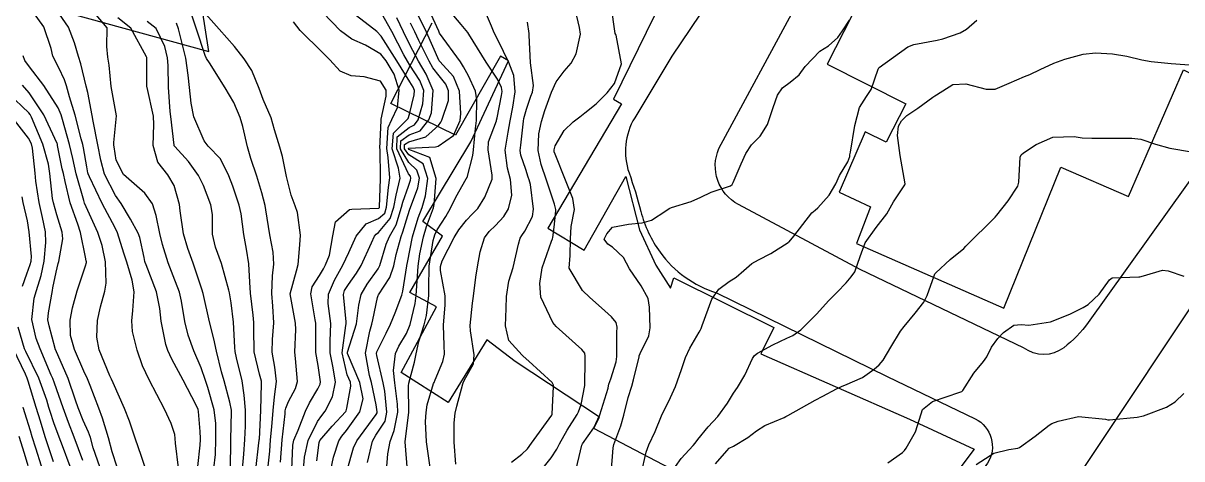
# Model space of a CAD drawing. Header units: metres. Extents: x 318500 to 325275, y 7408834 to 7428799.
# Drawn here: x 323274.7 to 323353.9, y 7418485.3 to 7418515.1 of the extents above; entities that cross this region are included whole.
import ezdxf

# ---------------------------------------------------------------- set-up
doc = ezdxf.new("R2010")
doc.units = ezdxf.units.M
doc.header["$MEASUREMENT"] = 0
for name, color, linetype in [('Curvas de Nivel 1m', 11, 'Continuous'), ('Curvas de Nivel 5m', 15, 'Continuous'), ('Edificações', 30, 'Continuous'), ('Vias Primárias', 230, 'Continuous')]:
    doc.layers.add(name, color=color, linetype=linetype)

msp = doc.modelspace()

# ---------------------------------------------------------------- linework, layer by layer
at = {"layer": 'Curvas de Nivel 1m', "flags": 128}
for points, elevation in [([(323302.558, 7418484.689), (323302.291, 7418486.448), (323302.241, 7418487.846), (323302.272, 7418488.449), (323302.339, 7418488.967), (323302.789, 7418490.441), (323302.816, 7418490.506), (323302.884, 7418490.683), (323303.405, 7418491.93), (323303.529, 7418492.431), (323303.515, 7418493.03), (323303.451, 7418494.432), (323303.569, 7418495.812), (323303.568, 7418496.431), (323303.26, 7418498.161), (323303.249, 7418498.436), (323303.37, 7418498.81), (323304.189, 7418500.422), (323304.51, 7418500.926), (323305.028, 7418501.589), (323305.428, 7418502.012), (323305.797, 7418502.402), (323306.286, 7418503.163), (323306.789, 7418504.393), (323306.793, 7418504.672), (323306.504, 7418506.396), (323306.537, 7418506.957), (323307.073, 7418508.39), (323307.083, 7418508.428), (323307.123, 7418508.597), (323307.425, 7418510.106), (323307.465, 7418510.385), (323307.428, 7418510.661), (323307.158, 7418511.227), (323306.383, 7418512.398), (323305.198, 7418514.308), (323305.127, 7418514.411), (323304.661, 7418514.966), (323303.408, 7418516.437)], 761), ([(323304.304, 7418484.921), (323304.183, 7418486.42), (323304.183, 7418487.759), (323304.257, 7418488.419), (323304.379, 7418488.896), (323304.787, 7418490.411), (323304.809, 7418490.483), (323304.883, 7418490.631), (323305.516, 7418491.789), (323305.552, 7418492.404), (323305.301, 7418494.031), (323305.283, 7418494.406), (323305.443, 7418495.915), (323305.507, 7418496.405), (323305.673, 7418497.71), (323305.784, 7418498.402), (323305.962, 7418499.438), (323306.267, 7418500.397), (323306.591, 7418500.819), (323307.023, 7418501.232), (323307.575, 7418501.838), (323307.912, 7418502.377), (323308.131, 7418503.297), (323308.045, 7418504.375), (323307.844, 7418505.144), (323307.68, 7418506.381), (323307.875, 7418507.612), (323308.027, 7418508.376), (323308.198, 7418509.31), (323308.359, 7418510.372), (323308.261, 7418511.474), (323307.93, 7418512.379), (323307.192, 7418513.865), (323306.919, 7418514.393), (323306.74, 7418514.862), (323306.083, 7418516.401)], 762), ([(323286.68, 7418484.774), (323286.824, 7418486.224), (323286.859, 7418486.62), (323286.861, 7418486.65), (323286.86, 7418486.68), (323286.835, 7418487.164), (323286.725, 7418488.528), (323286.698, 7418488.652), (323286.558, 7418488.95), (323285.66, 7418490.668), (323284.901, 7418492.102), (323284.624, 7418492.683), (323284.493, 7418493.105), (323284.173, 7418494.688), (323284.078, 7418495.554), (323283.857, 7418496.691), (323283.133, 7418498.553), (323283.07, 7418498.699), (323283.052, 7418498.761), (323282.993, 7418499.039), (323282.715, 7418500.421), (323282.604, 7418500.714), (323282.069, 7418501.675), (323281.44, 7418502.726), (323281.048, 7418503.286), (323280.291, 7418504.742), (323280.032, 7418505.698), (323279.832, 7418506.749), (323279.51, 7418508.358), (323279.444, 7418508.755), (323279.143, 7418510.313), (323279.049, 7418510.762), (323278.679, 7418512.281), (323278.524, 7418512.77), (323278.237, 7418513.722), (323277.829, 7418514.781), (323277.213, 7418515.666)], 746), ([(323287.764, 7418484.636), (323287.875, 7418485.573), (323287.904, 7418486.634), (323287.907, 7418487.701), (323287.795, 7418488.636), (323287.357, 7418490.158), (323287.197, 7418490.645), (323286.893, 7418491.5), (323286.405, 7418492.658), (323286.002, 7418493.745), (323285.775, 7418494.667), (323285.559, 7418496.063), (323285.414, 7418496.673), (323284.977, 7418497.798), (323284.632, 7418498.684), (323284.25, 7418499.935), (323284.07, 7418500.694), (323283.815, 7418501.911), (323283.573, 7418502.702), (323283.051, 7418503.438), (323281.58, 7418504.725), (323281.08, 7418505.692), (323280.959, 7418506.602), (323280.935, 7418506.732), (323280.921, 7418506.904), (323281.12, 7418508.73), (323280.736, 7418510.736), (323280.604, 7418512.178), (323280.516, 7418512.74), (323280.448, 7418513.474), (323280.465, 7418514.741), (323279.222, 7418516.223)], 747), ([(323291.458, 7418484.59), (323291.584, 7418485.823), (323291.648, 7418486.588), (323291.734, 7418487.481), (323291.813, 7418488.586), (323291.918, 7418489.53), (323292.047, 7418490.582), (323291.928, 7418491.551), (323291.747, 7418492.587), (323291.782, 7418493.45), (323291.87, 7418494.586), (323291.803, 7418495.731), (323291.723, 7418496.589), (323291.775, 7418497.791), (323291.865, 7418498.587), (323291.818, 7418499.408), (323291.581, 7418500.591), (323291.322, 7418502.31), (323291.273, 7418502.597), (323291.053, 7418503.459), (323290.698, 7418504.606), (323290.285, 7418505.815), (323290.057, 7418506.615), (323289.737, 7418507.995), (323289.566, 7418508.623), (323289.135, 7418509.635), (323288.53, 7418510.636), (323287.476, 7418512.338), (323287.266, 7418512.649), (323287.173, 7418512.847), (323286.573, 7418514.659), (323286.265, 7418515.613)], 751), ([(323292.327, 7418485.057), (323292.428, 7418486.576), (323292.629, 7418488.354), (323292.649, 7418488.573), (323292.675, 7418488.75), (323292.86, 7418489.213), (323293.337, 7418490.099), (323293.474, 7418490.564), (323293.336, 7418492.133), (323293.302, 7418492.566), (323293.365, 7418494.126), (323293.344, 7418494.566), (323292.975, 7418496.555), (323292.979, 7418496.57), (323293.416, 7418498.133), (323293.522, 7418498.565), (323293.649, 7418499.918), (323293.696, 7418500.563), (323293.482, 7418502.117), (323293.321, 7418502.567), (323293.051, 7418503.297), (323292.732, 7418504.575), (323292.451, 7418505.946), (323292.27, 7418506.582), (323291.921, 7418507.775), (323291.679, 7418508.592), (323291.139, 7418509.85), (323290.855, 7418510.604), (323290.372, 7418511.822), (323289.848, 7418512.62), (323289.182, 7418513.457), (323288.137, 7418514.641), (323287.215, 7418515.662)], 752), ([(323293.899, 7418484.554), (323293.968, 7418485.398), (323294.211, 7418486.549), (323294.843, 7418487.835), (323295.145, 7418488.239), (323295.375, 7418488.535), (323295.875, 7418489.524), (323296.076, 7418490.532), (323295.921, 7418491.508), (323295.705, 7418492.538), (323295.706, 7418493.326), (323295.753, 7418494.538), (323295.582, 7418495.909), (323295.609, 7418496.54), (323296.001, 7418497.508), (323296.582, 7418498.526), (323296.999, 7418499.383), (323297.488, 7418500.513), (323298.187, 7418501.338), (323299.028, 7418501.706), (323299.445, 7418502.075), (323299.57, 7418502.485), (323299.707, 7418503.836), (323299.786, 7418504.483), (323299.688, 7418505.88), (323299.581, 7418506.485), (323299.669, 7418507.927), (323299.921, 7418508.482), (323300.313, 7418509.297), (323300.436, 7418510.477), (323300.079, 7418511.562), (323299.542, 7418512.486), (323299.177, 7418512.936), (323298.135, 7418513.557), (323297.192, 7418513.964), (323296.422, 7418514.532), (323295.219, 7418515.796)], 754), ([(323295.755, 7418484.53), (323295.937, 7418485.405), (323296.298, 7418486.525), (323296.509, 7418486.847), (323296.837, 7418487.219), (323297.753, 7418488.506), (323297.975, 7418489.392), (323297.748, 7418490.507), (323296.909, 7418492.478), (323296.9, 7418492.52), (323296.911, 7418492.577), (323297.519, 7418494.511), (323297.666, 7418495.792), (323297.824, 7418496.507), (323298.249, 7418497.223), (323298.987, 7418498.277), (323299.069, 7418498.409), (323299.1, 7418498.489), (323299.538, 7418499.951), (323299.78, 7418500.482), (323300.216, 7418501.284), (323300.6, 7418502.474), (323300.684, 7418502.835), (323301.062, 7418503.917), (323301.212, 7418504.324), (323301.239, 7418504.467), (323301.197, 7418504.594), (323301.073, 7418504.767), (323300.265, 7418506.478), (323300.296, 7418507.284), (323301.112, 7418507.939), (323301.468, 7418508.111), (323301.735, 7418508.461), (323302.049, 7418509.544), (323302.107, 7418510.456), (323301.835, 7418511.138), (323301.167, 7418512.186), (323300.992, 7418512.472), (323300.747, 7418512.903), (323299.93, 7418514.483), (323299.219, 7418515.744)], 756), ([(323299.57, 7418484.478), (323299.654, 7418485.641), (323299.825, 7418486.48), (323300.088, 7418487.227), (323300.331, 7418488.475), (323300.318, 7418489.016), (323300.133, 7418490.477), (323300.054, 7418491.316), (323300.186, 7418492.477), (323300.407, 7418492.983), (323300.924, 7418493.854), (323301.181, 7418494.466), (323301.518, 7418495.895), (323301.595, 7418496.46), (323301.68, 7418497.759), (323301.721, 7418498.459), (323301.837, 7418499.296), (323302.083, 7418500.454), (323302.298, 7418501.174), (323302.767, 7418502.444), (323302.82, 7418502.667), (323302.971, 7418504.441), (323302.516, 7418505.88), (323301.09, 7418506.433), (323301.058, 7418506.47), (323301.059, 7418506.502), (323301.091, 7418506.52), (323302.92, 7418506.615), (323303.093, 7418506.645), (323304.142, 7418507.387), (323304.603, 7418508.418), (323304.656, 7418508.888), (323304.551, 7418510.419), (323304.154, 7418511.419), (323303.208, 7418512.439), (323303.171, 7418512.493), (323302.29, 7418514.454), (323301.367, 7418516.329)], 759), ([(323310.362, 7418484.782), (323310.816, 7418485.365), (323311.211, 7418485.939), (323311.4, 7418486.324), (323311.906, 7418487.258), (323312.588, 7418488.313), (323312.682, 7418488.492), (323312.867, 7418489.009), (323313.129, 7418490.306), (323313.149, 7418492.064), (323313.151, 7418492.306), (323313.117, 7418492.51), (323312.914, 7418492.751), (323311.156, 7418494.328), (323310.934, 7418494.598), (323310.118, 7418496.343), (323310.043, 7418497.275), (323310.202, 7418498.342), (323310.84, 7418500.164), (323310.909, 7418500.332), (323310.93, 7418500.413), (323311.022, 7418501.125), (323311.143, 7418502.225), (323311.14, 7418502.329), (323311.045, 7418502.689), (323310.509, 7418504.338), (323310.145, 7418505.408), (323309.941, 7418506.347), (323309.968, 7418507.486), (323310.149, 7418508.345), (323310.39, 7418509.082), (323310.845, 7418510.335), (323311.157, 7418511.05), (323311.707, 7418511.782), (323312.195, 7418512.32), (323312.525, 7418512.972), (323312.824, 7418514.314), (323312.766, 7418514.755), (323312.403, 7418516.318)], 764), ([(323288.898, 7418484.619), (323288.922, 7418486.525), (323288.925, 7418486.619), (323288.975, 7418488.492), (323288.967, 7418488.619), (323288.858, 7418489.167), (323288.47, 7418490.626), (323288.294, 7418491.224), (323287.939, 7418492.635), (323287.759, 7418493.482), (323287.472, 7418494.645), (323287.025, 7418496.583), (323287.013, 7418496.649), (323286.963, 7418496.821), (323286.36, 7418498.659), (323285.986, 7418499.651), (323285.685, 7418500.67), (323285.474, 7418502.233), (323285.413, 7418502.674), (323285.059, 7418503.97), (323284.61, 7418504.687), (323283.935, 7418505.553), (323283.615, 7418506.702), (323283.674, 7418508.139), (323283.633, 7418508.702), (323283.2, 7418510.659), (323283.194, 7418510.709), (323283.192, 7418510.751), (323283.177, 7418512.71), (323283.171, 7418512.754), (323282.101, 7418514.721), (323281.21, 7418515.411)], 748), ([(323289.733, 7418484.611), (323289.807, 7418485.618), (323289.88, 7418486.609), (323289.937, 7418487.511), (323289.937, 7418488.609), (323289.843, 7418489.633), (323289.7, 7418490.612), (323289.321, 7418492.198), (323289.227, 7418492.617), (323289.199, 7418492.904), (323289.11, 7418494.627), (323288.95, 7418495.954), (323288.826, 7418496.631), (323288.787, 7418496.808), (323288.289, 7418498.637), (323287.884, 7418499.759), (323287.673, 7418500.643), (323287.679, 7418501.995), (323287.568, 7418502.645), (323287.06, 7418503.956), (323286.708, 7418504.655), (323286.029, 7418505.615), (323285.089, 7418506.629), (323285.068, 7418506.659), (323285.059, 7418506.68), (323285.06, 7418506.711), (323284.827, 7418508.684), (323284.787, 7418509.023), (323284.659, 7418510.687), (323284.632, 7418512.155), (323284.593, 7418512.689), (323284.411, 7418513.462), (323283.828, 7418514.701), (323283.207, 7418515.17)], 749), ([(323293.096, 7418484.566), (323293.159, 7418486.231), (323293.238, 7418486.564), (323293.533, 7418487.256), (323294.034, 7418488.552), (323294.3, 7418489.107), (323294.873, 7418490.069), (323295.036, 7418490.389), (323295.058, 7418490.547), (323294.897, 7418491.669), (323294.74, 7418492.552), (323294.728, 7418492.735), (323294.732, 7418494.552), (323294.701, 7418494.785), (323294.393, 7418496.556), (323294.482, 7418497.04), (323294.979, 7418497.82), (323295.256, 7418498.276), (323295.391, 7418498.544), (323295.663, 7418499.206), (323295.896, 7418500.537), (323296.085, 7418501.473), (323297.037, 7418502.319), (323297.205, 7418502.35), (323299.039, 7418502.427), (323299.077, 7418502.452), (323299.086, 7418502.49), (323299.146, 7418504.412), (323299.151, 7418504.489), (323299.122, 7418506.458), (323299.12, 7418506.49), (323299.191, 7418508.417), (323299.198, 7418508.489), (323299.552, 7418510.078), (323299.543, 7418510.486), (323299.156, 7418511.105), (323298.039, 7418511.387), (323297.159, 7418511.459), (323296.403, 7418511.772), (323295.686, 7418512.542), (323295.178, 7418513.087), (323293.662, 7418514.565), (323293.209, 7418515.155)], 753), ([(323296.871, 7418484.519), (323297.306, 7418486.029), (323297.532, 7418486.509), (323298.848, 7418488.315), (323298.917, 7418488.421), (323298.929, 7418488.489), (323298.857, 7418488.985), (323298.543, 7418490.495), (323298.393, 7418490.992), (323298.125, 7418492.502), (323298.43, 7418494.002), (323298.572, 7418494.495), (323298.633, 7418494.796), (323298.958, 7418496.323), (323298.996, 7418496.453), (323299.015, 7418496.489), (323299.792, 7418497.668), (323300.062, 7418498.479), (323300.23, 7418499.245), (323300.565, 7418500.474), (323300.681, 7418500.807), (323301.032, 7418501.92), (323301.159, 7418502.348), (323301.207, 7418502.467), (323301.708, 7418503.812), (323301.816, 7418504.459), (323301.638, 7418505.024), (323301.081, 7418505.545), (323300.529, 7418506.476), (323300.55, 7418507.023), (323301.104, 7418507.42), (323301.856, 7418507.712), (323302.467, 7418508.45), (323302.636, 7418508.939), (323302.744, 7418510.446), (323302.287, 7418511.579), (323301.756, 7418512.461), (323301.186, 7418513.539), (323300.721, 7418514.475), (323300.265, 7418515.429)], 757), ([(323298.277, 7418485.029), (323298.608, 7418486.493), (323298.834, 7418486.901), (323299.471, 7418487.856), (323299.591, 7418488.483), (323299.446, 7418489.91), (323299.348, 7418490.485), (323298.908, 7418492.356), (323298.89, 7418492.49), (323298.911, 7418492.592), (323299.541, 7418493.867), (323299.848, 7418494.481), (323300.157, 7418495.262), (323300.603, 7418496.474), (323300.685, 7418496.752), (323300.949, 7418498.47), (323300.952, 7418498.509), (323300.992, 7418498.714), (323301.346, 7418500.465), (323301.73, 7418501.759), (323301.996, 7418502.456), (323302.241, 7418503.263), (323302.393, 7418504.45), (323302.075, 7418505.45), (323301.086, 7418506.066), (323300.793, 7418506.473), (323300.806, 7418506.761), (323301.097, 7418506.949), (323302.264, 7418507.292), (323303.114, 7418508.068), (323303.269, 7418508.287), (323303.357, 7418508.436), (323303.794, 7418509.776), (323303.805, 7418510.43), (323303.619, 7418510.897), (323303.16, 7418511.46), (323302.733, 7418512.014), (323302.477, 7418512.45), (323301.773, 7418513.88), (323301.499, 7418514.466), (323301.209, 7418515.068)], 758), ([(323308.118, 7418485.063), (323308.819, 7418485.612), (323309.203, 7418485.976), (323309.472, 7418486.35), (323310.859, 7418488.276), (323310.882, 7418488.308), (323310.888, 7418488.33), (323310.984, 7418490.224), (323310.973, 7418490.329), (323310.882, 7418490.493), (323309.301, 7418491.957), (323308.909, 7418492.304), (323308.842, 7418492.361), (323307.928, 7418493.382), (323307.71, 7418494.378), (323307.755, 7418495.571), (323307.775, 7418496.378), (323307.935, 7418497.417), (323308.227, 7418498.371), (323308.589, 7418499.95), (323308.71, 7418500.364), (323308.824, 7418500.552), (323309.017, 7418500.837), (323309.548, 7418501.837), (323309.621, 7418502.351), (323309.396, 7418504.025), (323309.309, 7418504.356), (323309.25, 7418504.535), (323309.077, 7418505.056), (323308.755, 7418506.034), (323308.709, 7418506.366), (323308.74, 7418506.721), (323308.918, 7418508.363), (323308.949, 7418508.536), (323309.132, 7418509.177), (323309.436, 7418510.066), (323309.541, 7418510.354), (323309.61, 7418510.809), (323309.408, 7418512.356), (323309.317, 7418514.239), (323309.312, 7418514.358), (323309.212, 7418515.135)], 763), ([(323314.926, 7418484.278), (323315.055, 7418486.048), (323315.109, 7418486.276), (323315.586, 7418487.532), (323315.792, 7418488.266), (323316.093, 7418489.482), (323316.327, 7418490.258), (323316.454, 7418490.689), (323316.824, 7418492.251), (323316.843, 7418492.319), (323316.914, 7418492.488), (323317.494, 7418493.682), (323317.587, 7418494.244), (323317.55, 7418495.648), (323317.447, 7418496.245), (323316.973, 7418497.099), (323316.169, 7418498.262), (323315.772, 7418499.039), (323315.005, 7418499.748), (323314.685, 7418499.963), (323314.438, 7418500.289), (323314.634, 7418500.667), (323315.022, 7418501.11), (323316.096, 7418501.334), (323317.032, 7418501.409), (323317.676, 7418501.601), (323318.665, 7418502.234), (323318.886, 7418502.388), (323319.044, 7418502.464), (323320.386, 7418502.874), (323321.055, 7418503.169), (323321.746, 7418503.504), (323323.066, 7418503.935), (323323.198, 7418504.039), (323323.258, 7418504.168), (323323.804, 7418505.448), (323324.114, 7418506.16), (323324.517, 7418506.745), (323325.112, 7418507.333), (323325.602, 7418508.143), (323325.985, 7418509.29), (323326.285, 7418510.133), (323326.636, 7418510.65), (323327.164, 7418511.03), (323327.762, 7418511.52), (323328.171, 7418512.105), (323329.191, 7418513.148), (323329.772, 7418513.506), (323330.415, 7418514.078), (323330.737, 7418514.544), (323331.218, 7418515.265)], 766), ([(323316.98, 7418484.248), (323317.314, 7418485.753), (323317.506, 7418486.243), (323317.929, 7418487.154), (323318.366, 7418488.235), (323318.527, 7418488.569), (323318.87, 7418489.226), (323319.31, 7418490.224), (323319.719, 7418491.397), (323320.01, 7418492.214), (323320.288, 7418492.841), (323320.936, 7418493.941), (323321.029, 7418494.108), (323321.069, 7418494.198), (323321.149, 7418494.404), (323321.8, 7418496.187), (323322.276, 7418496.875), (323322.979, 7418497.403), (323323.456, 7418497.692), (323323.989, 7418498.16), (323324.526, 7418498.626), (323325.001, 7418498.895), (323325.825, 7418499.321), (323327.019, 7418500.062), (323327.051, 7418500.088), (323327.076, 7418500.119), (323327.402, 7418500.493), (323328.645, 7418502.096), (323328.854, 7418502.282), (323329.045, 7418502.439), (323329.828, 7418503.313), (323330.278, 7418504.078), (323330.515, 7418504.639), (323331.093, 7418505.574), (323331.228, 7418505.938), (323331.244, 7418506.068), (323331.269, 7418506.235), (323331.574, 7418508.063), (323331.899, 7418509.298), (323332.371, 7418510.052), (323332.684, 7418510.52), (323333.178, 7418511.905), (323333.216, 7418512.003), (323333.248, 7418512.039), (323335.194, 7418513.435), (323335.596, 7418513.606), (323337.199, 7418513.897), (323337.59, 7418513.984), (323338.781, 7418514.392), (323339.21, 7418514.644), (323339.916, 7418515.253)], 767), ([(323283.076, 7418484.697), (323282.811, 7418485.443), (323282.388, 7418486.707), (323281.998, 7418487.869), (323281.65, 7418488.718), (323280.876, 7418490.475), (323280.765, 7418490.732), (323280.66, 7418490.957), (323279.935, 7418492.745), (323279.767, 7418493.595), (323279.817, 7418494.747), (323280.013, 7418495.674), (323280.313, 7418496.74), (323280.406, 7418497.301), (323280.351, 7418498.74), (323280.13, 7418499.871), (323279.843, 7418500.748), (323279.036, 7418502.497), (323278.926, 7418502.761), (323278.872, 7418502.933), (323278.356, 7418504.771), (323278.126, 7418505.82), (323277.908, 7418506.778), (323277.431, 7418508.469), (323277.331, 7418508.787), (323277.127, 7418509.265), (323276.144, 7418510.8), (323275.163, 7418512.072), (323274.854, 7418512.502), (323274.729, 7418512.817)], 744), ([(323318.923, 7418484.228), (323319.713, 7418485.32), (323320.527, 7418486.205), (323320.669, 7418486.366), (323320.836, 7418486.606), (323321.555, 7418487.483), (323322.22, 7418488.18), (323322.869, 7418489.091), (323323.274, 7418489.768), (323323.551, 7418490.163), (323324.049, 7418491.003), (323324.59, 7418492.153), (323324.719, 7418492.346), (323324.915, 7418492.506), (323325.981, 7418493.078), (323326.931, 7418493.525), (323327.328, 7418493.72), (323327.882, 7418494.106), (323328.951, 7418495.168), (323329.381, 7418495.66), (323329.767, 7418496.082), (323330.371, 7418496.674), (323330.979, 7418497.306), (323331.334, 7418497.716), (323331.569, 7418498.061), (323331.939, 7418499.123), (323332.276, 7418500.051), (323333.03, 7418501.085), (323333.754, 7418502.029), (323334.22, 7418502.855), (323334.995, 7418504.011), (323335.008, 7418504.074), (323334.666, 7418506.017), (323334.482, 7418507.388), (323334.562, 7418508.018), (323334.761, 7418508.38), (323335.131, 7418508.74), (323335.886, 7418509.255), (323336.896, 7418509.993), (323337.05, 7418510.093), (323337.153, 7418510.169), (323338.278, 7418510.859), (323339.164, 7418510.901), (323340.543, 7418510.555), (323341.159, 7418510.549), (323342.117, 7418510.969), (323343.172, 7418511.404), (323343.527, 7418511.553), (323344.249, 7418511.894), (323345.184, 7418512.329), (323345.926, 7418512.607), (323347.191, 7418512.941), (323348.012, 7418513.022), (323349.191, 7418512.966), (323350.171, 7418512.797), (323351.187, 7418512.547), (323351.839, 7418512.443), (323353.185, 7418512.299), (323354.75, 7418512.189)], 768), ([(323279.984, 7418484.742), (323279.526, 7418486.043), (323279.325, 7418486.753), (323279.197, 7418487.118), (323278.842, 7418487.91), (323278.494, 7418488.764), (323278.316, 7418489.308), (323277.817, 7418490.771), (323276.932, 7418492.757), (323276.923, 7418492.78), (323276.91, 7418492.822), (323276.505, 7418494.366), (323276.429, 7418494.788), (323276.46, 7418495.264), (323276.727, 7418496.783), (323276.764, 7418496.982), (323276.979, 7418498.036), (323277.132, 7418498.634), (323277.173, 7418498.778), (323277.451, 7418500.33), (323277.395, 7418500.776), (323277.028, 7418501.957), (323276.797, 7418502.784), (323276.744, 7418503.085), (323276.547, 7418504.795), (323276.459, 7418505.413), (323276.082, 7418506.8), (323275.3, 7418508.626), (323275.204, 7418508.809), (323275.122, 7418508.921), (323273.727, 7418510.246)], 742), ([(323281.149, 7418484.725), (323280.816, 7418485.776), (323280.556, 7418486.734), (323280.165, 7418488.062), (323279.908, 7418488.744), (323279.32, 7418490.307), (323279.138, 7418490.756), (323278.888, 7418491.277), (323278.234, 7418492.767), (323277.969, 7418493.72), (323277.947, 7418494.77), (323278.098, 7418495.614), (323278.419, 7418496.765), (323278.55, 7418497.181), (323278.986, 7418498.468), (323279.053, 7418498.695), (323279.054, 7418498.759), (323279.045, 7418498.814), (323278.993, 7418499.073), (323278.65, 7418500.764), (323278.465, 7418501.319), (323277.951, 7418502.771), (323277.602, 7418504.242), (323277.481, 7418504.784), (323277.404, 7418505.115), (323277.089, 7418506.702), (323277.068, 7418506.79), (323277.056, 7418506.825), (323276.138, 7418508.8), (323275.142, 7418510.286), (323274.686, 7418510.817)], 743), ([(323278.806, 7418485.177), (323278.215, 7418486.766), (323277.84, 7418487.77), (323277.473, 7418488.774), (323276.875, 7418490.462), (323276.759, 7418490.782), (323276.657, 7418491.01), (323275.903, 7418492.795), (323275.624, 7418493.506), (323275.315, 7418494.804), (323275.48, 7418496.274), (323275.64, 7418496.8), (323275.958, 7418497.813), (323276.165, 7418498.792), (323276.286, 7418500.074), (323276.25, 7418500.791), (323276.046, 7418501.773), (323275.826, 7418502.798), (323275.604, 7418504.26), (323275.548, 7418504.805), (323275.373, 7418506.521), (323275.301, 7418506.808), (323275.096, 7418507.203), (323273.814, 7418508.83)], 741), ([(323322.052, 7418484.941), (323322.825, 7418485.833), (323322.988, 7418486.008), (323323.285, 7418486.165), (323324.257, 7418486.737), (323324.846, 7418487.2), (323325.424, 7418487.569), (323326.737, 7418488.122), (323326.861, 7418488.179), (323327, 7418488.256), (323328.872, 7418489.299), (323329.384, 7418489.576), (323330.322, 7418490.076), (323330.705, 7418490.249), (323330.884, 7418490.313), (323332.102, 7418490.842), (323332.901, 7418491.413), (323333.232, 7418491.708), (323333.505, 7418492.031), (323334.038, 7418492.908), (323334.704, 7418494.014), (323334.943, 7418494.339), (323335.702, 7418495.253), (323336.283, 7418495.997), (323336.517, 7418496.445), (323336.987, 7418497.788), (323337.052, 7418497.926), (323337.102, 7418497.988), (323338.079, 7418498.898), (323339.016, 7418499.667), (323339.166, 7418499.809), (323339.303, 7418499.956), (323341.037, 7418501.657), (323341.17, 7418501.798), (323341.278, 7418501.928), (323342.057, 7418502.917), (323342.716, 7418503.914), (323342.793, 7418504.194), (323342.872, 7418505.912), (323342.944, 7418506.069), (323343.103, 7418506.194), (323343.968, 7418506.756), (323345.114, 7418507.27), (323346.572, 7418507.316), (323347.114, 7418507.229), (323347.768, 7418507.189), (323349.114, 7418507.204), (323350.512, 7418507.207), (323351.113, 7418507.125), (323352.121, 7418506.795), (323353.107, 7418506.514), (323354.588, 7418506.272)], 769), ([(323276.805, 7418485.085), (323276.245, 7418486.789), (323275.907, 7418487.86), (323275.617, 7418488.798), (323275.082, 7418490.602), (323275.005, 7418490.808), (323274.884, 7418491.068), (323274.052, 7418492.823)], 739), ([(323339.86, 7418484.899), (323340.824, 7418485.505), (323341.078, 7418485.676), (323342.107, 7418485.917), (323342.722, 7418486.021), (323342.832, 7418486.06), (323343.891, 7418486.848), (323344.856, 7418487.596), (323345.032, 7418487.702), (323345.465, 7418487.871), (323346.863, 7418488.18), (323348.704, 7418487.989), (323348.861, 7418487.951), (323348.982, 7418487.949), (323350.863, 7418488.131), (323351.302, 7418488.231), (323352.871, 7418488.823), (323353.46, 7418489.178), (323354.071, 7418489.758)], 771), ([(323275.994, 7418484.792), (323275.603, 7418486.013), (323275.349, 7418486.802), (323275.226, 7418487.196), (323274.846, 7418488.438), (323274.763, 7418488.726), (323274.732, 7418488.812)], 738), ([(323275.075, 7418484.806), (323274.813, 7418485.651), (323274.462, 7418486.816)], 737)]:
    msp.add_lwpolyline(points, dxfattribs=dict(at, elevation=elevation))
at = {"layer": 'Curvas de Nivel 5m', "flags": 128}
for points, elevation in [([(323301.01, 7418484.458), (323300.844, 7418486.456), (323301.096, 7418488.466), (323301.078, 7418490.266), (323301.09, 7418490.467), (323301.479, 7418491.884), (323301.598, 7418492.46), (323301.77, 7418493.309), (323302.146, 7418494.452), (323302.301, 7418495.088), (323302.452, 7418496.448), (323302.461, 7418496.954), (323302.492, 7418498.447), (323302.763, 7418500.199), (323302.818, 7418500.443), (323302.863, 7418500.591), (323303.017, 7418500.935), (323303.612, 7418501.851), (323303.943, 7418502.426), (323304.294, 7418503.179), (323305.013, 7418504.411), (323305.071, 7418504.522), (323305.47, 7418506.022), (323305.506, 7418506.406), (323305.65, 7418507.866), (323305.709, 7418508.404), (323305.734, 7418509.811), (323305.651, 7418510.405), (323305.161, 7418511.462), (323304.833, 7418512.081), (323304.623, 7418512.418), (323303.199, 7418514.381), (323303.165, 7418514.441), (323303.137, 7418514.505), (323302.254, 7418516.455)], 760), ([(323285.356, 7418484.672), (323285.152, 7418486.349), (323285.129, 7418486.676), (323285.099, 7418486.942), (323284.84, 7418487.709), (323284.389, 7418488.685), (323283.86, 7418489.695), (323283.343, 7418490.695), (323282.894, 7418491.649), (323282.513, 7418492.706), (323282.207, 7418493.995), (323282.164, 7418494.711), (323282.236, 7418495.415), (323282.316, 7418496.71), (323282.189, 7418497.495), (323281.81, 7418498.718), (323281.619, 7418499.347), (323281.177, 7418500.728), (323281.015, 7418501.075), (323280.134, 7418502.744), (323279.258, 7418504.566), (323279.171, 7418504.758), (323279.148, 7418504.836), (323279.075, 7418505.238), (323278.854, 7418506.53), (323278.803, 7418506.764), (323278.703, 7418507.158), (323278.28, 7418508.773), (323277.892, 7418510.025), (323277.691, 7418510.782), (323277.565, 7418511.195), (323277.162, 7418511.996), (323276.756, 7418512.794), (323276.641, 7418513.332), (323276.139, 7418514.801), (323275.219, 7418516.109)], 745), ([(323294.809, 7418485.148), (323294.962, 7418486.405), (323295.02, 7418486.538), (323295.844, 7418487.526), (323296.783, 7418488.521), (323296.812, 7418488.559), (323296.853, 7418488.742), (323297.139, 7418490.254), (323297.1, 7418490.517), (323296.888, 7418491.03), (323296.529, 7418492.526), (323296.795, 7418494.388), (323296.815, 7418494.522), (323296.799, 7418494.655), (323296.634, 7418496.525), (323296.701, 7418496.786), (323296.97, 7418497.199), (323297.515, 7418497.979), (323297.834, 7418498.507), (323298.548, 7418500.039), (323298.746, 7418500.494), (323298.867, 7418500.637), (323299.014, 7418500.751), (323299.809, 7418501.702), (323300.071, 7418502.48), (323300.216, 7418503.315), (323300.498, 7418504.476), (323300.394, 7418505.16), (323299.954, 7418506.481), (323300.036, 7418507.551), (323300.97, 7418508.471), (323301.048, 7418508.544), (323301.126, 7418508.847), (323301.451, 7418510.16), (323301.471, 7418510.465), (323301.378, 7418510.692), (323301.156, 7418511.045), (323300.282, 7418512.479), (323299.195, 7418514.175), (323298.912, 7418514.494), (323297.219, 7418515.779)], 755), ([(323312.534, 7418484.583), (323312.823, 7418485.832), (323312.908, 7418486.23), (323312.951, 7418486.308), (323313.747, 7418487.396), (323314.15, 7418488.291), (323314.71, 7418490.114), (323314.747, 7418490.282), (323314.769, 7418490.395), (323314.887, 7418490.748), (323315.27, 7418491.909), (323315.318, 7418492.274), (323315.299, 7418493.91), (323315.324, 7418494.274), (323315.271, 7418494.603), (323314.947, 7418494.998), (323314.262, 7418495.603), (323313.472, 7418496.302), (323312.967, 7418496.789), (323312.054, 7418498.319), (323312.125, 7418499.193), (323312.138, 7418500.319), (323312.188, 7418501.153), (323312.413, 7418502.316), (323312.301, 7418503.068), (323311.805, 7418504.323), (323311.088, 7418506.114), (323311.029, 7418506.27), (323311.017, 7418506.331), (323311.019, 7418506.403), (323311.095, 7418506.686), (323311.709, 7418507.726), (323312.317, 7418508.318), (323312.774, 7418508.665), (323313.129, 7418508.935), (323313.895, 7418509.543), (323314.651, 7418510.287), (323315.157, 7418510.942), (323315.628, 7418512.273), (323315.251, 7418514.227), (323315.229, 7418514.28), (323315.201, 7418514.348), (323314.914, 7418516.285)], 765), ([(323290.651, 7418484.753), (323290.824, 7418486.183), (323290.866, 7418486.563), (323290.869, 7418486.599), (323290.874, 7418486.642), (323290.971, 7418488.598), (323291.03, 7418490.446), (323291.017, 7418490.598), (323290.887, 7418491.065), (323290.52, 7418492.604), (323290.497, 7418494.176), (323290.499, 7418494.606), (323290.448, 7418495.097), (323290.277, 7418496.61), (323290.224, 7418497.358), (323290.161, 7418498.612), (323289.998, 7418499.613), (323289.81, 7418500.618), (323289.631, 7418502.021), (323289.506, 7418502.623), (323289.059, 7418503.911), (323288.79, 7418504.633), (323288.225, 7418505.782), (323287.386, 7418506.647), (323287.095, 7418507.014), (323286.404, 7418508.661), (323286.217, 7418509.581), (323286.094, 7418510.666), (323286.002, 7418511.511), (323285.846, 7418512.67), (323285.397, 7418514.477), (323285.343, 7418514.678), (323285.206, 7418515.058)], 750), ([(323274.681, 7418497.098), (323274.977, 7418497.928), (323275.22, 7418498.573), (323275.274, 7418498.806), (323275.291, 7418499.103), (323275.147, 7418500.808), (323275.021, 7418501.544), (323274.738, 7418502.815), (323274.661, 7418503.201)], 740), ([(323333.826, 7418485.013), (323334.826, 7418485.72), (323334.977, 7418485.859), (323335.081, 7418486.007), (323335.725, 7418487.123), (323335.983, 7418487.999), (323336.204, 7418488.659), (323336.872, 7418489.217), (323338.761, 7418489.844), (323338.879, 7418489.886), (323338.96, 7418489.959), (323339.715, 7418491.131), (323340.364, 7418491.938), (323340.589, 7418492.26), (323340.925, 7418492.922), (323341.338, 7418493.522), (323341.743, 7418493.922), (323342.444, 7418494.416), (323342.946, 7418494.463), (323343.471, 7418494.428), (323344.948, 7418494.645), (323346.269, 7418495.176), (323346.957, 7418495.516), (323347.181, 7418495.625), (323347.53, 7418495.844), (323348.276, 7418496.532), (323348.985, 7418497.516), (323349.164, 7418497.65), (323350.989, 7418497.721), (323351.059, 7418497.729), (323351.294, 7418497.795), (323352.595, 7418498.178), (323352.995, 7418498.13), (323354.059, 7418497.759)], 770), ([(323277.936, 7418484.769), (323277.411, 7418486.184), (323277.19, 7418486.776), (323276.84, 7418487.746), (323276.582, 7418488.518), (323276.498, 7418488.785), (323276.346, 7418489.299), (323275.795, 7418490.796), (323274.907, 7418492.619), (323274.824, 7418492.811), (323274.397, 7418494.291)], 740)]:
    msp.add_lwpolyline(points, dxfattribs=dict(at, elevation=elevation))
at = {"layer": 'Edificações'}
for points in [[(323274.094, 7418425.46), (323285.501, 7418430.342), (323280.447, 7418442.518), (323281.896, 7418443.018), (323275.319, 7418452.063), (323269.41, 7418468.721), (323259.102, 7418465.173), (323258.768, 7418466.119), (323267.402, 7418469.235), (323262.498, 7418486.115), (323264.336, 7418486.349), (323263.166, 7418490.188), (323269.794, 7418490.911), (323268.974, 7418497.151), (323267.018, 7418497.081), (323266.493, 7418500.432), (323262.893, 7418505.435), (323262.648, 7418506.621), (323258.56, 7418506.587), (323258.385, 7418508.471), (323270.712, 7418510.047), (323268.304, 7418518.381), (323287.413, 7418513.123), (323285.897, 7418522.995)], [(323332.548, 7418517.908), (323329.679, 7418512.245), (323335.067, 7418509.555), (323333.72, 7418506.935), (323332.286, 7418507.63), (323330.505, 7418503.507), (323332.634, 7418502.509), (323331.678, 7418500), (323341.767, 7418495.574), (323345.656, 7418505.216), (323350.282, 7418503.207), (323354.041, 7418511.866), (323356.589, 7418510.593), (323361.952, 7418519.164)], [(323317.876, 7418515.578), (323315.078, 7418509.857), (323315.633, 7418509.545), (323310.581, 7418501.054), (323313.071, 7418499.546), (323315.918, 7418504.572), (323316.866, 7418500.947), (323317.98, 7418498.516), (323318.97, 7418496.95), (323319.203, 7418497.648), (323326.037, 7418494.257), (323325.157, 7418492.473), (323335.304, 7418487.997), (323339.733, 7418485.947), (323334.841, 7418479.445)], [(323321.775, 7418483.151), (323313.739, 7418487.364), (323314.117, 7418488.127), (323308.357, 7418491.948), (323306.423, 7418493.418), (323303.774, 7418489.135), (323300.579, 7418491.192), (323302.976, 7418495.685), (323301.168, 7418496.651), (323303.395, 7418500.493), (323302.05, 7418501.501), (323305.329, 7418506.96), (323307.895, 7418512.477), (323307.348, 7418512.813), (323304.279, 7418507.396), (323299.865, 7418509.579), (323302.682, 7418515.08)]]:
    msp.add_lwpolyline(points, dxfattribs=at)
at = {"layer": 'Vias Primárias'}
for points in [[(323715.644, 7420145.548, 0), (323709.04, 7420132.939)], [(323831.088, 7420001.787, 0), (323833.844, 7420008.443, 0.220888)], [(323377.642, 7418537.347), (323363.729, 7418517.255), (323347.521, 7418494.593, -0.075053), (323345.859, 7418492.883, -0.337096), (323343.108, 7418492.883), (323331.931, 7418498.23), (323323.623, 7418502.661, -0.391309), (323322.288, 7418506.498), (323327.729, 7418516.569), (323331.12, 7418521.633, 0.104546), (323331.837, 7418523.418, 0.224947), (323330.417, 7418528.566), (323315.412, 7418545.856), (323312.692, 7418549.045, -0.340167), (323312.495, 7418552.936, 0.006386), (323316.493, 7418558.874), (323323.214, 7418570.017), (323327.789, 7418579.912), (323331.085, 7418586.546, -0.186296), (323332.665, 7418587.993, -0.18507), (323337.371, 7418588.026), (323357.43, 7418578.147), (323373.998, 7418570.045), (323388.552, 7418561.837)], [(322871.755, 7418055.651, 0.000002), (322880.943, 7418048.886, -0.018146)], [(323324.82, 7418521.376), (323319.068, 7418512.799), (323316.529, 7418508.588, 0.223805), (323316.143, 7418504.832, -0.021098), (323316.947, 7418502.195, 0.093836), (323318.264, 7418499.404, 0.161214), (323322.124, 7418496.63), (323333.787, 7418490.912), (323339.798, 7418488.017, -0.453675), (323340.633, 7418485.001), (323334.273, 7418476.071), (323325.241, 7418462.855), (323322.445, 7418458.892), (323324.469, 7418453.117), (323331.604, 7418462.688), (323346.849, 7418484.082), (323356.389, 7418498.411), (323363.189, 7418507.223), (323364.61, 7418508.955)]]:
    msp.add_lwpolyline(points, format="xyb", dxfattribs=at)

doc.saveas('drawing.dxf')
